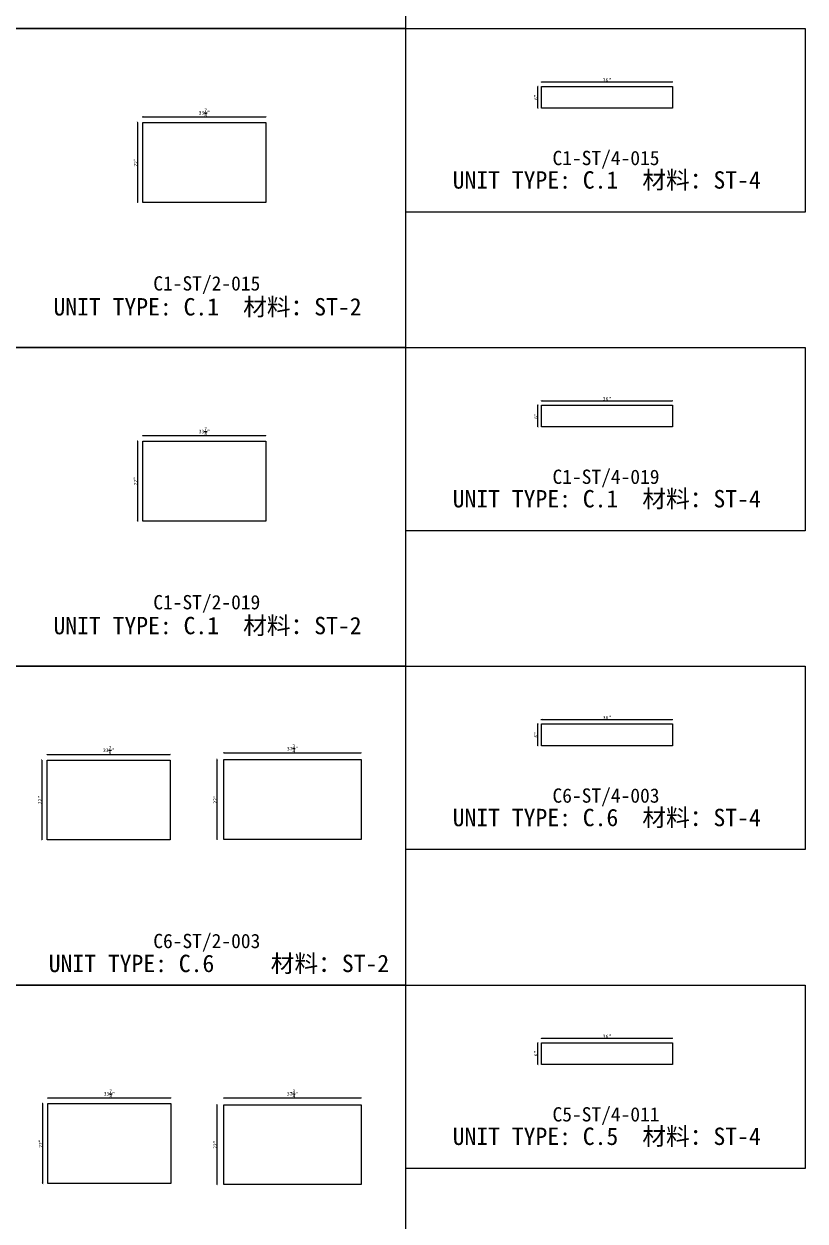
# Model space of a CAD drawing. Header units: millimetres. Extents: x -46966 to 138077, y -48408 to 2116.
# Drawn here: x 69068 to 74530, y -12752 to -4379 of the extents above; entities that cross this region are included whole.
import ezdxf
from ezdxf.enums import TextEntityAlignment as Align

# ---------------------------------------------------------------- set-up
doc = ezdxf.new("R2010")
doc.units = ezdxf.units.MM
doc.layers.add('PART_NUMBER', color=3, linetype='Continuous')
doc.styles.add('样式 1', font='')
doc.styles.get('样式 1').set_extended_font_data('NSimSun')
doc.dimstyles.new('副本 ISO-25', dxfattribs={"dimtxt": 25, "dimasz": 10, "dimexe": 1.5, "dimexo": 0.5, "dimtad": 1, "dimlfac": 0.03937, "dimlunit": 5, "dimtxsty": '样式 1', "dimblk": 'ARCHTICK', "dimcen": 2.5, "dimclrd": 256, "dimclrt": 1, "dimazin": 3, "dimtfac": 1, "dimtmove": 0, "dimatfit": 3, "dimfxlon": 1})

# ---------------------------------------------------------------- blocks, each defined once
blk = doc.blocks.new('_ArchTick')
at = {"color": 0, "linetype": 'ByBlock', "const_width": 0.15}
blk.add_lwpolyline([(-0.5, -0.5), (0.5, 0.5)], dxfattribs=at)
blk = doc.blocks.new('*D1246')
at = {"color": 0, "lineweight": -2, "transparency": 16777216}
for p, q in [((69899.1, -5029.9), (69899.1, -5027.4)), ((70759.5, -5029.9), (70759.5, -5027.4))]:
    blk.add_line(p, q, dxfattribs=at)
at = {"lineweight": -2, "transparency": 16777216}
blk.add_line((69899.1, -5028.9), (70759.5, -5028.9), dxfattribs=at)
at = {"layer": 'Defpoints', "color": 0, "transparency": 16777216}
for p in [(69899.1, -5068.3), (70759.5, -5028.9), (70759.5, -5068.3)]:
    blk.add_point(p, dxfattribs=at)
at = {"lineweight": -2, "transparency": 16777216, "xscale": 10, "yscale": 10, "zscale": 10, "rotation": 180}
blk.add_blockref('_ArchTick', (69899.1, -5028.9), dxfattribs=at)
at = {"lineweight": -2, "transparency": 16777216, "xscale": 10, "yscale": 10, "zscale": 10}
blk.add_blockref('_ArchTick', (70759.5, -5028.9), dxfattribs=at)
at = {"color": 1, "transparency": 16777216, "insert": (70329.3, -4999.8), "char_height": 25, "attachment_point": 5, "style": '样式 1'}
blk.add_mtext('\\A1;33{\\H1x;\\S7/8;}"', dxfattribs=at)
blk = doc.blocks.new('*D1220')
at = {"color": 0, "lineweight": -2, "transparency": 16777216}
for p, q in [((69863.4, -5068.3), (69860.9, -5068.3)), ((69863.4, -5627.1), (69860.9, -5627.1))]:
    blk.add_line(p, q, dxfattribs=at)
at = {"lineweight": -2, "transparency": 16777216}
blk.add_line((69862.4, -5068.3), (69862.4, -5627.1), dxfattribs=at)
at = {"layer": 'Defpoints', "color": 0, "transparency": 16777216}
for p in [(69899.1, -5068.3), (69862.4, -5627.1), (69899.1, -5627.1)]:
    blk.add_point(p, dxfattribs=at)
at = {"lineweight": -2, "transparency": 16777216, "xscale": 10, "yscale": 10, "zscale": 10}
for p, rotation in [((69862.4, -5068.3), 90), ((69862.4, -5627.1), 270)]:
    blk.add_blockref('_ArchTick', p, dxfattribs=dict(at, rotation=rotation))
at = {"color": 1, "transparency": 16777216, "insert": (69849.3, -5347.7), "char_height": 25, "attachment_point": 5, "rotation": 90, "style": '样式 1'}
blk.add_mtext('\\A1;22"', dxfattribs=at)
blk = doc.blocks.new('*D1221')
at = {"color": 0, "lineweight": -2, "transparency": 16777216}
for p, q in [((72687.9, -4785.8), (72687.9, -4783.3)), ((73602.3, -4785.8), (73602.3, -4783.3))]:
    blk.add_line(p, q, dxfattribs=at)
at = {"lineweight": -2, "transparency": 16777216}
blk.add_line((72687.9, -4784.8), (73602.3, -4784.8), dxfattribs=at)
at = {"layer": 'Defpoints', "color": 0, "transparency": 16777216}
for p in [(72687.9, -4815.6), (73602.3, -4784.8), (73602.3, -4815.6)]:
    blk.add_point(p, dxfattribs=at)
at = {"lineweight": -2, "transparency": 16777216, "xscale": 10, "yscale": 10, "zscale": 10, "rotation": 180}
blk.add_blockref('_ArchTick', (72687.9, -4784.8), dxfattribs=at)
at = {"lineweight": -2, "transparency": 16777216, "xscale": 10, "yscale": 10, "zscale": 10}
blk.add_blockref('_ArchTick', (73602.3, -4784.8), dxfattribs=at)
at = {"color": 1, "transparency": 16777216, "insert": (73145.1, -4771.7), "char_height": 25, "attachment_point": 5, "style": '样式 1'}
blk.add_mtext('\\A1;36"', dxfattribs=at)
blk = doc.blocks.new('*D1222')
at = {"color": 0, "lineweight": -2, "transparency": 16777216}
for p, q in [((72663, -4815.6), (72660.5, -4815.6)), ((72663, -4968), (72660.5, -4968))]:
    blk.add_line(p, q, dxfattribs=at)
at = {"lineweight": -2, "transparency": 16777216}
blk.add_line((72662, -4968), (72662, -4815.6), dxfattribs=at)
at = {"layer": 'Defpoints', "color": 0, "transparency": 16777216}
for p in [(72662, -4815.6), (72687.9, -4815.6), (72687.9, -4968)]:
    blk.add_point(p, dxfattribs=at)
at = {"lineweight": -2, "transparency": 16777216, "xscale": 10, "yscale": 10, "zscale": 10}
for p, rotation in [((72662, -4815.6), 90), ((72662, -4968), 270)]:
    blk.add_blockref('_ArchTick', p, dxfattribs=dict(at, rotation=rotation))
at = {"color": 1, "transparency": 16777216, "insert": (72648.9, -4891.8), "char_height": 25, "attachment_point": 5, "rotation": 90, "style": '样式 1'}
blk.add_mtext('\\A1;6"', dxfattribs=at)
blk = doc.blocks.new('*D1144')
at = {"color": 0, "lineweight": -2, "transparency": 16777216}
for p, q in [((69899.1, -7259.5), (69899.1, -7257)), ((70759.5, -7259.5), (70759.5, -7257))]:
    blk.add_line(p, q, dxfattribs=at)
at = {"lineweight": -2, "transparency": 16777216}
blk.add_line((69899.1, -7258.5), (70759.5, -7258.5), dxfattribs=at)
at = {"layer": 'Defpoints', "color": 0, "transparency": 16777216}
for p in [(70759.5, -7258.5), (69899.1, -7297.9), (70759.5, -7297.9)]:
    blk.add_point(p, dxfattribs=at)
at = {"lineweight": -2, "transparency": 16777216, "xscale": 10, "yscale": 10, "zscale": 10, "rotation": 180}
blk.add_blockref('_ArchTick', (69899.1, -7258.5), dxfattribs=at)
at = {"lineweight": -2, "transparency": 16777216, "xscale": 10, "yscale": 10, "zscale": 10}
blk.add_blockref('_ArchTick', (70759.5, -7258.5), dxfattribs=at)
at = {"color": 1, "transparency": 16777216, "insert": (70329.3, -7229.4), "char_height": 25, "attachment_point": 5, "style": '样式 1'}
blk.add_mtext('\\A1;33{\\H1x;\\S7/8;}"', dxfattribs=at)
blk = doc.blocks.new('*D1145')
at = {"color": 0, "lineweight": -2, "transparency": 16777216}
for p, q in [((69863.4, -7297.9), (69860.9, -7297.9)), ((69863.4, -7856.7), (69860.9, -7856.7))]:
    blk.add_line(p, q, dxfattribs=at)
at = {"lineweight": -2, "transparency": 16777216}
blk.add_line((69862.4, -7297.9), (69862.4, -7856.7), dxfattribs=at)
at = {"layer": 'Defpoints', "color": 0, "transparency": 16777216}
for p in [(69899.1, -7297.9), (69862.4, -7856.7), (69899.1, -7856.7)]:
    blk.add_point(p, dxfattribs=at)
at = {"lineweight": -2, "transparency": 16777216, "xscale": 10, "yscale": 10, "zscale": 10}
for p, rotation in [((69862.4, -7297.9), 90), ((69862.4, -7856.7), 270)]:
    blk.add_blockref('_ArchTick', p, dxfattribs=dict(at, rotation=rotation))
at = {"color": 1, "transparency": 16777216, "insert": (69849.3, -7577.3), "char_height": 25, "attachment_point": 5, "rotation": 90, "style": '样式 1'}
blk.add_mtext('\\A1;22"', dxfattribs=at)
blk = doc.blocks.new('*D1146')
at = {"color": 0, "lineweight": -2, "transparency": 16777216}
for p, q in [((72687.9, -7015.3), (72687.9, -7012.8)), ((73602.3, -7015.3), (73602.3, -7012.8))]:
    blk.add_line(p, q, dxfattribs=at)
at = {"lineweight": -2, "transparency": 16777216}
blk.add_line((72687.9, -7014.3), (73602.3, -7014.3), dxfattribs=at)
at = {"layer": 'Defpoints', "color": 0, "transparency": 16777216}
for p in [(73602.3, -7014.3), (72687.9, -7045.2), (73602.3, -7045.2)]:
    blk.add_point(p, dxfattribs=at)
at = {"lineweight": -2, "transparency": 16777216, "xscale": 10, "yscale": 10, "zscale": 10, "rotation": 180}
blk.add_blockref('_ArchTick', (72687.9, -7014.3), dxfattribs=at)
at = {"lineweight": -2, "transparency": 16777216, "xscale": 10, "yscale": 10, "zscale": 10}
blk.add_blockref('_ArchTick', (73602.3, -7014.3), dxfattribs=at)
at = {"color": 1, "transparency": 16777216, "insert": (73145.1, -7001.2), "char_height": 25, "attachment_point": 5, "style": '样式 1'}
blk.add_mtext('\\A1;36"', dxfattribs=at)
blk = doc.blocks.new('*D1147')
at = {"color": 0, "lineweight": -2, "transparency": 16777216}
for p, q in [((72663, -7045.2), (72660.5, -7045.2)), ((72663, -7197.6), (72660.5, -7197.6))]:
    blk.add_line(p, q, dxfattribs=at)
at = {"lineweight": -2, "transparency": 16777216}
blk.add_line((72662, -7197.6), (72662, -7045.2), dxfattribs=at)
at = {"layer": 'Defpoints', "color": 0, "transparency": 16777216}
for p in [(72662, -7045.2), (72687.9, -7045.2), (72687.9, -7197.6)]:
    blk.add_point(p, dxfattribs=at)
at = {"lineweight": -2, "transparency": 16777216, "xscale": 10, "yscale": 10, "zscale": 10}
for p, rotation in [((72662, -7045.2), 90), ((72662, -7197.6), 270)]:
    blk.add_blockref('_ArchTick', p, dxfattribs=dict(at, rotation=rotation))
at = {"color": 1, "transparency": 16777216, "insert": (72648.9, -7121.4), "char_height": 25, "attachment_point": 5, "rotation": 90, "style": '样式 1'}
blk.add_mtext('\\A1;6"', dxfattribs=at)
blk = doc.blocks.new('*D1320')
at = {"color": 0, "lineweight": -2, "transparency": 16777216}
for p, q in [((69234.6, -11891.8), (69234.6, -11889.3)), ((70095, -11891.8), (70095, -11889.3))]:
    blk.add_line(p, q, dxfattribs=at)
at = {"lineweight": -2, "transparency": 16777216}
blk.add_line((69234.6, -11890.8), (70095, -11890.8), dxfattribs=at)
at = {"layer": 'Defpoints', "color": 0, "transparency": 16777216}
for p in [(69234.6, -11930.3), (70095, -11890.8), (70095, -11930.3)]:
    blk.add_point(p, dxfattribs=at)
at = {"lineweight": -2, "transparency": 16777216, "xscale": 10, "yscale": 10, "zscale": 10, "rotation": 180}
blk.add_blockref('_ArchTick', (69234.6, -11890.8), dxfattribs=at)
at = {"lineweight": -2, "transparency": 16777216, "xscale": 10, "yscale": 10, "zscale": 10}
blk.add_blockref('_ArchTick', (70095, -11890.8), dxfattribs=at)
at = {"color": 1, "transparency": 16777216, "insert": (69664.8, -11861.7), "char_height": 25, "attachment_point": 5, "style": '样式 1'}
blk.add_mtext('\\A1;33{\\H1x;\\S7/8;}"', dxfattribs=at)
blk = doc.blocks.new('*D1321')
at = {"color": 0, "lineweight": -2, "transparency": 16777216}
for p, q in [((69199, -11930.3), (69196.5, -11930.3)), ((69199, -12489.1), (69196.5, -12489.1))]:
    blk.add_line(p, q, dxfattribs=at)
at = {"lineweight": -2, "transparency": 16777216}
blk.add_line((69198, -11930.3), (69198, -12489.1), dxfattribs=at)
at = {"layer": 'Defpoints', "color": 0, "transparency": 16777216}
for p in [(69234.6, -11930.3), (69198, -12489.1), (69234.6, -12489.1)]:
    blk.add_point(p, dxfattribs=at)
at = {"lineweight": -2, "transparency": 16777216, "xscale": 10, "yscale": 10, "zscale": 10}
for p, rotation in [((69198, -11930.3), 90), ((69198, -12489.1), 270)]:
    blk.add_blockref('_ArchTick', p, dxfattribs=dict(at, rotation=rotation))
at = {"color": 1, "transparency": 16777216, "insert": (69184.8, -12209.7), "char_height": 25, "attachment_point": 5, "rotation": 90, "style": '样式 1'}
blk.add_mtext('\\A1;22"', dxfattribs=at)
blk = doc.blocks.new('*D1322')
at = {"color": 0, "lineweight": -2, "transparency": 16777216}
for p, q in [((70466.4, -11891.8), (70466.4, -11889.3)), ((71425.3, -11891.8), (71425.3, -11889.3))]:
    blk.add_line(p, q, dxfattribs=at)
at = {"lineweight": -2, "transparency": 16777216}
blk.add_line((70466.4, -11890.8), (71425.3, -11890.8), dxfattribs=at)
at = {"layer": 'Defpoints', "color": 0, "transparency": 16777216}
for p in [(70466.4, -11937.7), (71425.3, -11890.8), (71425.3, -11937.7)]:
    blk.add_point(p, dxfattribs=at)
at = {"lineweight": -2, "transparency": 16777216, "xscale": 10, "yscale": 10, "zscale": 10, "rotation": 180}
blk.add_blockref('_ArchTick', (70466.4, -11890.8), dxfattribs=at)
at = {"lineweight": -2, "transparency": 16777216, "xscale": 10, "yscale": 10, "zscale": 10}
blk.add_blockref('_ArchTick', (71425.3, -11890.8), dxfattribs=at)
at = {"color": 1, "transparency": 16777216, "insert": (70945.8, -11861.7), "char_height": 25, "attachment_point": 5, "style": '样式 1'}
blk.add_mtext('\\A1;37{\\H1x;\\S3/4;}"', dxfattribs=at)
blk = doc.blocks.new('*D1323')
at = {"color": 0, "lineweight": -2, "transparency": 16777216}
for p, q in [((70419.3, -11937.7), (70416.8, -11937.7)), ((70419.3, -12496.5), (70416.8, -12496.5))]:
    blk.add_line(p, q, dxfattribs=at)
at = {"lineweight": -2, "transparency": 16777216}
blk.add_line((70418.3, -12496.5), (70418.3, -11937.7), dxfattribs=at)
at = {"layer": 'Defpoints', "color": 0, "transparency": 16777216}
for p in [(70418.3, -11937.7), (70466.4, -11937.7), (70466.4, -12496.5)]:
    blk.add_point(p, dxfattribs=at)
at = {"lineweight": -2, "transparency": 16777216, "xscale": 10, "yscale": 10, "zscale": 10}
for p, rotation in [((70418.3, -11937.7), 90), ((70418.3, -12496.5), 270)]:
    blk.add_blockref('_ArchTick', p, dxfattribs=dict(at, rotation=rotation))
at = {"color": 1, "transparency": 16777216, "insert": (70405.2, -12217.1), "char_height": 25, "attachment_point": 5, "rotation": 90, "style": '样式 1'}
blk.add_mtext('\\A1;22"', dxfattribs=at)
blk = doc.blocks.new('*D1330')
at = {"color": 0, "lineweight": -2, "transparency": 16777216}
for p, q in [((69229.4, -9489.1), (69229.4, -9486.6)), ((70089.9, -9489.1), (70089.9, -9486.6))]:
    blk.add_line(p, q, dxfattribs=at)
at = {"lineweight": -2, "transparency": 16777216}
blk.add_line((69229.4, -9488.1), (70089.9, -9488.1), dxfattribs=at)
at = {"layer": 'Defpoints', "color": 0, "transparency": 16777216}
for p in [(69229.4, -9527.5), (70089.9, -9488.1), (70089.9, -9527.5)]:
    blk.add_point(p, dxfattribs=at)
at = {"lineweight": -2, "transparency": 16777216, "xscale": 10, "yscale": 10, "zscale": 10, "rotation": 180}
blk.add_blockref('_ArchTick', (69229.4, -9488.1), dxfattribs=at)
at = {"lineweight": -2, "transparency": 16777216, "xscale": 10, "yscale": 10, "zscale": 10}
blk.add_blockref('_ArchTick', (70089.9, -9488.1), dxfattribs=at)
at = {"color": 1, "transparency": 16777216, "insert": (69659.6, -9459), "char_height": 25, "attachment_point": 5, "style": '样式 1'}
blk.add_mtext('\\A1;33{\\H1x;\\S7/8;}"', dxfattribs=at)
blk = doc.blocks.new('*D1331')
at = {"color": 0, "lineweight": -2, "transparency": 16777216}
for p, q in [((69193.8, -9527.5), (69191.3, -9527.5)), ((69193.8, -10086.3), (69191.3, -10086.3))]:
    blk.add_line(p, q, dxfattribs=at)
at = {"lineweight": -2, "transparency": 16777216}
blk.add_line((69192.8, -9527.5), (69192.8, -10086.3), dxfattribs=at)
at = {"layer": 'Defpoints', "color": 0, "transparency": 16777216}
for p in [(69229.4, -9527.5), (69192.8, -10086.3), (69229.4, -10086.3)]:
    blk.add_point(p, dxfattribs=at)
at = {"lineweight": -2, "transparency": 16777216, "xscale": 10, "yscale": 10, "zscale": 10}
for p, rotation in [((69192.8, -9527.5), 90), ((69192.8, -10086.3), 270)]:
    blk.add_blockref('_ArchTick', p, dxfattribs=dict(at, rotation=rotation))
at = {"color": 1, "transparency": 16777216, "insert": (69179.7, -9806.9), "char_height": 25, "attachment_point": 5, "rotation": 90, "style": '样式 1'}
blk.add_mtext('\\A1;22"', dxfattribs=at)
blk = doc.blocks.new('*D1332')
at = {"color": 0, "lineweight": -2, "transparency": 16777216}
for p, q in [((70466.4, -9477.7), (70466.4, -9475.2)), ((71425.3, -9477.7), (71425.3, -9475.2))]:
    blk.add_line(p, q, dxfattribs=at)
at = {"lineweight": -2, "transparency": 16777216}
blk.add_line((70466.4, -9476.7), (71425.3, -9476.7), dxfattribs=at)
at = {"layer": 'Defpoints', "color": 0, "transparency": 16777216}
for p in [(70466.4, -9523.6), (71425.3, -9476.7), (71425.3, -9523.6)]:
    blk.add_point(p, dxfattribs=at)
at = {"lineweight": -2, "transparency": 16777216, "xscale": 10, "yscale": 10, "zscale": 10, "rotation": 180}
blk.add_blockref('_ArchTick', (70466.4, -9476.7), dxfattribs=at)
at = {"lineweight": -2, "transparency": 16777216, "xscale": 10, "yscale": 10, "zscale": 10}
blk.add_blockref('_ArchTick', (71425.3, -9476.7), dxfattribs=at)
at = {"color": 1, "transparency": 16777216, "insert": (70945.8, -9447.6), "char_height": 25, "attachment_point": 5, "style": '样式 1'}
blk.add_mtext('\\A1;37{\\H1x;\\S3/4;}"', dxfattribs=at)
blk = doc.blocks.new('*D1333')
at = {"color": 0, "lineweight": -2, "transparency": 16777216}
for p, q in [((70419.3, -9523.6), (70416.8, -9523.6)), ((70419.3, -10082.4), (70416.8, -10082.4))]:
    blk.add_line(p, q, dxfattribs=at)
at = {"lineweight": -2, "transparency": 16777216}
blk.add_line((70418.3, -10082.4), (70418.3, -9523.6), dxfattribs=at)
at = {"layer": 'Defpoints', "color": 0, "transparency": 16777216}
for p in [(70418.3, -9523.6), (70466.4, -9523.6), (70466.4, -10082.4)]:
    blk.add_point(p, dxfattribs=at)
at = {"lineweight": -2, "transparency": 16777216, "xscale": 10, "yscale": 10, "zscale": 10}
for p, rotation in [((70418.3, -9523.6), 90), ((70418.3, -10082.4), 270)]:
    blk.add_blockref('_ArchTick', p, dxfattribs=dict(at, rotation=rotation))
at = {"color": 1, "transparency": 16777216, "insert": (70405.2, -9803), "char_height": 25, "attachment_point": 5, "rotation": 90, "style": '样式 1'}
blk.add_mtext('\\A1;22"', dxfattribs=at)
blk = doc.blocks.new('*D1334')
at = {"color": 0, "lineweight": -2, "transparency": 16777216}
for p, q in [((72687.9, -11474.5), (72687.9, -11472)), ((73602.3, -11474.5), (73602.3, -11472))]:
    blk.add_line(p, q, dxfattribs=at)
at = {"lineweight": -2, "transparency": 16777216}
blk.add_line((72687.9, -11473.5), (73602.3, -11473.5), dxfattribs=at)
at = {"layer": 'Defpoints', "color": 0, "transparency": 16777216}
for p in [(72687.9, -11504.3), (73602.3, -11473.5), (73602.3, -11504.3)]:
    blk.add_point(p, dxfattribs=at)
at = {"lineweight": -2, "transparency": 16777216, "xscale": 10, "yscale": 10, "zscale": 10, "rotation": 180}
blk.add_blockref('_ArchTick', (72687.9, -11473.5), dxfattribs=at)
at = {"lineweight": -2, "transparency": 16777216, "xscale": 10, "yscale": 10, "zscale": 10}
blk.add_blockref('_ArchTick', (73602.3, -11473.5), dxfattribs=at)
at = {"color": 1, "transparency": 16777216, "insert": (73145.1, -11460.4), "char_height": 25, "attachment_point": 5, "style": '样式 1'}
blk.add_mtext('\\A1;36"', dxfattribs=at)
blk = doc.blocks.new('*D1335')
at = {"color": 0, "lineweight": -2, "transparency": 16777216}
for p, q in [((72663, -11504.3), (72660.5, -11504.3)), ((72663, -11656.7), (72660.5, -11656.7))]:
    blk.add_line(p, q, dxfattribs=at)
at = {"lineweight": -2, "transparency": 16777216}
blk.add_line((72662, -11656.7), (72662, -11504.3), dxfattribs=at)
at = {"layer": 'Defpoints', "color": 0, "transparency": 16777216}
for p in [(72662, -11504.3), (72687.9, -11504.3), (72687.9, -11656.7)]:
    blk.add_point(p, dxfattribs=at)
at = {"lineweight": -2, "transparency": 16777216, "xscale": 10, "yscale": 10, "zscale": 10}
for p, rotation in [((72662, -11504.3), 90), ((72662, -11656.7), 270)]:
    blk.add_blockref('_ArchTick', p, dxfattribs=dict(at, rotation=rotation))
at = {"color": 1, "transparency": 16777216, "insert": (72648.9, -11580.5), "char_height": 25, "attachment_point": 5, "rotation": 90, "style": '样式 1'}
blk.add_mtext('\\A1;6"', dxfattribs=at)
blk = doc.blocks.new('*D1336')
at = {"color": 0, "lineweight": -2, "transparency": 16777216}
for p, q in [((72687.9, -9244.9), (72687.9, -9242.4)), ((73602.3, -9244.9), (73602.3, -9242.4))]:
    blk.add_line(p, q, dxfattribs=at)
at = {"lineweight": -2, "transparency": 16777216}
blk.add_line((72687.9, -9243.9), (73602.3, -9243.9), dxfattribs=at)
at = {"layer": 'Defpoints', "color": 0, "transparency": 16777216}
for p in [(72687.9, -9274.7), (73602.3, -9243.9), (73602.3, -9274.7)]:
    blk.add_point(p, dxfattribs=at)
at = {"lineweight": -2, "transparency": 16777216, "xscale": 10, "yscale": 10, "zscale": 10, "rotation": 180}
blk.add_blockref('_ArchTick', (72687.9, -9243.9), dxfattribs=at)
at = {"lineweight": -2, "transparency": 16777216, "xscale": 10, "yscale": 10, "zscale": 10}
blk.add_blockref('_ArchTick', (73602.3, -9243.9), dxfattribs=at)
at = {"color": 1, "transparency": 16777216, "insert": (73145.1, -9230.8), "char_height": 25, "attachment_point": 5, "style": '样式 1'}
blk.add_mtext('\\A1;36"', dxfattribs=at)
blk = doc.blocks.new('*D1337')
at = {"color": 0, "lineweight": -2, "transparency": 16777216}
for p, q in [((72663, -9274.7), (72660.5, -9274.7)), ((72663, -9427.1), (72660.5, -9427.1))]:
    blk.add_line(p, q, dxfattribs=at)
at = {"lineweight": -2, "transparency": 16777216}
blk.add_line((72662, -9427.1), (72662, -9274.7), dxfattribs=at)
at = {"layer": 'Defpoints', "color": 0, "transparency": 16777216}
for p in [(72662, -9274.7), (72687.9, -9274.7), (72687.9, -9427.1)]:
    blk.add_point(p, dxfattribs=at)
at = {"lineweight": -2, "transparency": 16777216, "xscale": 10, "yscale": 10, "zscale": 10}
for p, rotation in [((72662, -9274.7), 90), ((72662, -9427.1), 270)]:
    blk.add_blockref('_ArchTick', p, dxfattribs=dict(at, rotation=rotation))
at = {"color": 1, "transparency": 16777216, "insert": (72648.9, -9350.9), "char_height": 25, "attachment_point": 5, "rotation": 90, "style": '样式 1'}
blk.add_mtext('\\A1;6"', dxfattribs=at)

msp = doc.modelspace()

# ---------------------------------------------------------------- linework, layer by layer
at = {"color": 1}
for points in [[(68946.677, -4411.877), (71738.551, -4411.877), (71738.551, -2182.31), (68946.677, -2182.31)], [(68946.677, -6641.444), (71738.551, -6641.444), (71738.551, -4411.877), (68946.677, -4411.877)], [(71738.551, -4411.877), (74530.426, -4411.877), (74530.426, -5694.275), (71738.551, -5694.275)], [(68946.677, -8871.012), (71738.551, -8871.012), (71738.551, -6641.444), (68946.677, -6641.444)], [(71738.551, -6641.444), (74530.426, -6641.444), (74530.426, -7923.842), (71738.551, -7923.842)], [(68946.677, -11100.579), (71738.551, -11100.579), (71738.551, -8871.012), (68946.677, -8871.012)], [(71738.551, -8871.012), (74530.426, -8871.012), (74530.426, -10153.409), (71738.551, -10153.409)], [(68946.677, -13330.146), (71738.551, -13330.146), (71738.551, -11100.579), (68946.677, -11100.579)], [(71738.551, -11100.579), (74530.426, -11100.579), (74530.426, -12382.976), (71738.551, -12382.976)]]:
    msp.add_lwpolyline(points, close=True, dxfattribs=at)
for points in [[(72687.87, -4815.614), (73602.27, -4815.614), (73602.27, -4968.014), (72687.87, -4968.014)], [(69899.076, -5068.345), (70759.501, -5068.345), (70759.501, -5627.145), (69899.076, -5627.145)], [(72687.87, -7045.181), (73602.27, -7045.181), (73602.27, -7197.581), (72687.87, -7197.581)], [(69899.076, -7297.913), (70759.501, -7297.913), (70759.501, -7856.713), (69899.076, -7856.713)], [(72687.87, -9274.748), (73602.27, -9274.748), (73602.27, -9427.148), (72687.87, -9427.148)], [(69229.43, -9527.48), (70089.855, -9527.48), (70089.855, -10086.28), (69229.43, -10086.28)], [(70466.402, -9523.573), (71425.252, -9523.573), (71425.252, -10082.373), (70466.402, -10082.373)], [(72687.87, -11504.315), (73602.27, -11504.315), (73602.27, -11656.715), (72687.87, -11656.715)], [(69234.614, -11930.255), (70095.039, -11930.255), (70095.039, -12489.055), (69234.614, -12489.055)], [(70466.402, -11937.685), (71425.252, -11937.685), (71425.252, -12496.485), (70466.402, -12496.485)]]:
    msp.add_lwpolyline(points, close=True)

# ---------------------------------------------------------------- texts
at = {"style": '样式 1'}
for s, p in [('UNIT TYPE: C.1', (72066.179, -5530.771)), ('材料：ST-4', (73392.46, -5530.771)), ('材料：ST-2', (70600.586, -6417.949)), ('UNIT TYPE: C.1', (69274.305, -6417.949)), ('UNIT TYPE: C.1', (72066.179, -7760.338)), ('材料：ST-4', (73392.46, -7760.338)), ('UNIT TYPE: C.1', (69274.305, -8647.516)), ('材料：ST-2', (70600.586, -8647.516)), ('UNIT TYPE: C.6', (72066.179, -9989.905)), ('材料：ST-4', (73392.46, -9989.905)), ('材料：ST-2', (70793.729, -11010.411)), ('UNIT TYPE: C.6', (69241.004, -11010.411)), ('UNIT TYPE: C.5', (72066.179, -12219.472)), ('材料：ST-4', (73392.46, -12219.472))]:
    msp.add_text(s, height=121.5865, dxfattribs=at).set_placement(p)
at = {"layer": 'PART_NUMBER', "color": 3, "style": '样式 1'}
for s, p in [('C1-ST/4-015', (73138.415, -5316.444)), ('C1-ST/2-015', (70346.541, -6193.613)), ('C1-ST/4-019', (73138.415, -7546.011)), ('C1-ST/2-019', (70346.541, -8423.181)), ('C6-ST/4-003', (73138.415, -9775.578)), ('C6-ST/2-003', (70346.541, -10792.748)), ('C5-ST/4-011', (73138.415, -12005.146))]:
    msp.add_text(s, height=100, dxfattribs=at).set_placement(p, align=Align.MIDDLE_CENTER)

# ---------------------------------------------------------------- dimensions: what is measured, and where the dimension line sits
for base, p1, p2, picture, middle in [((73602.27, -4784.778), (72687.87, -4815.614), (73602.27, -4815.614), '*D1221', (73145.07, -4771.653)), ((70759.501, -5028.919), (69899.076, -5068.345), (70759.501, -5068.345), '*D1246', (70329.288, -4999.825)), ((73602.27, -7014.345), (72687.87, -7045.181), (73602.27, -7045.181), '*D1146', (73145.07, -7001.22)), ((70759.501, -7258.486), (69899.076, -7297.913), (70759.501, -7297.913), '*D1144', (70329.288, -7229.393)), ((73602.27, -9243.912), (72687.87, -9274.748), (73602.27, -9274.748), '*D1336', (73145.07, -9230.787)), ((70089.855, -9488.053), (69229.43, -9527.48), (70089.855, -9527.48), '*D1330', (69659.642, -9458.96)), ((71425.252, -9476.716), (70466.402, -9523.573), (71425.252, -9523.573), '*D1332', (70945.827, -9447.623)), ((73602.27, -11473.479), (72687.87, -11504.315), (73602.27, -11504.315), '*D1334', (73145.07, -11460.354)), ((70095.039, -11890.829), (69234.614, -11930.255), (70095.039, -11930.255), '*D1320', (69664.827, -11861.735)), ((71425.252, -11890.829), (70466.402, -11937.685), (71425.252, -11937.685), '*D1322', (70945.827, -11861.735))]:
    dim = msp.add_linear_dim(base=base, p1=p1, p2=p2, dimstyle='副本 ISO-25')
    dim.commit()
    dim.dimension.update_dxf_attribs({"geometry": picture, "text_midpoint": middle})
for base, p1, p2, picture, middle in [((72662.036, -4815.614), (72687.87, -4968.014), (72687.87, -4815.614), '*D1222', (72648.911, -4891.814)), ((69862.429, -5627.145), (69899.076, -5068.345), (69899.076, -5627.145), '*D1220', (69849.304, -5347.745)), ((72662.036, -7045.181), (72687.87, -7197.581), (72687.87, -7045.181), '*D1147', (72648.911, -7121.381)), ((69862.429, -7856.713), (69899.076, -7297.913), (69899.076, -7856.713), '*D1145', (69849.304, -7577.313)), ((72662.036, -9274.748), (72687.87, -9427.148), (72687.87, -9274.748), '*D1337', (72648.911, -9350.948)), ((69192.783, -10086.28), (69229.43, -9527.48), (69229.43, -10086.28), '*D1331', (69179.658, -9806.88)), ((70418.293, -9523.573), (70466.402, -10082.373), (70466.402, -9523.573), '*D1333', (70405.168, -9802.973)), ((72662.036, -11504.315), (72687.87, -11656.715), (72687.87, -11504.315), '*D1335', (72648.911, -11580.515)), ((69197.968, -12489.055), (69234.614, -11930.255), (69234.614, -12489.055), '*D1321', (69184.843, -12209.655)), ((70418.293, -11937.685), (70466.402, -12496.485), (70466.402, -11937.685), '*D1323', (70405.168, -12217.085))]:
    dim = msp.add_linear_dim(base=base, p1=p1, p2=p2, angle=90, dimstyle='副本 ISO-25')
    dim.commit()
    dim.dimension.update_dxf_attribs({"geometry": picture, "text_midpoint": middle})

doc.saveas('drawing.dxf')
